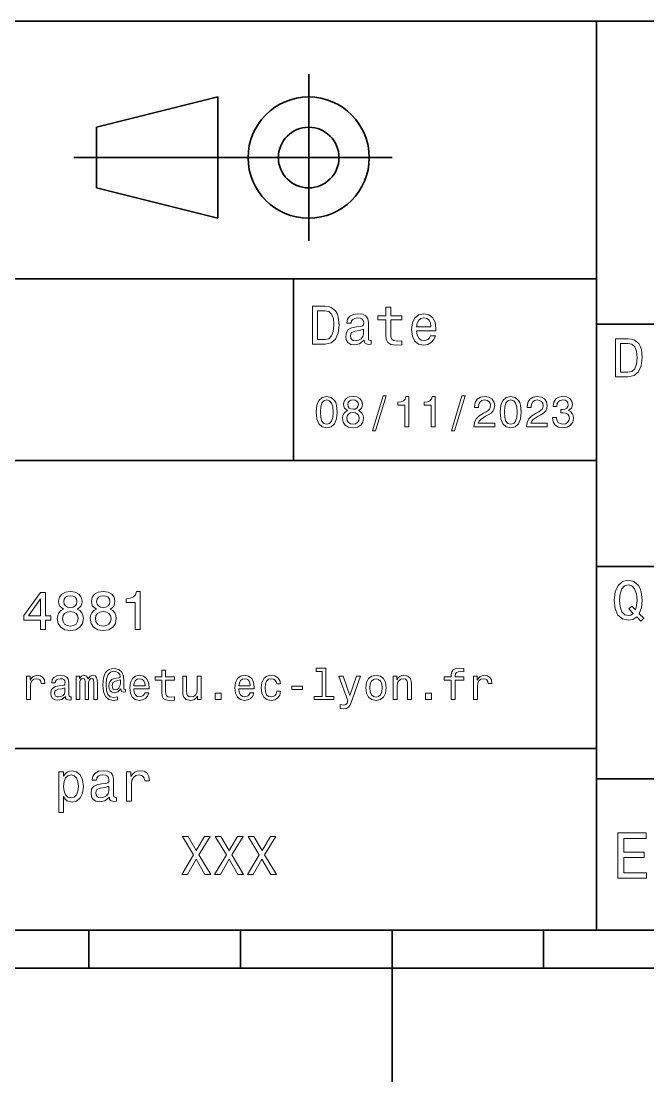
# Model space of a CAD drawing. Extents: x 0 to 297, y 0 to 210.
# Drawn here: x 124 to 165.4, y 0 to 70 of the extents above; entities that cross this region are included whole.
import ezdxf

# ---------------------------------------------------------------- set-up
doc = ezdxf.new("R2010")
doc.units = 0

msp = doc.modelspace()

# ---------------------------------------------------------------- linework, layer by layer
at = {"color": 7, "lineweight": 35}
for p, q in [((97, 70), (287, 70)), ((162, 10), (162, 70)), ((127.5, 61), (148.5, 61)), ((97, 53), (162, 53)), ((162, 50), (287, 50)), ((97, 41), (162, 41)), ((162, 34), (287, 34)), ((97, 22), (162, 22)), ((162, 20), (287, 20)), ((10, 10), (287, 10)), ((97, 10), (287, 10)), ((98.5, 7.5), (198.5, 7.5))]:
    msp.add_line(p, q, dxfattribs=at)
at = {"color": 7, "lineweight": 35, "ltscale": 0.275}
msp.add_line((143, 55.5), (143, 66.5), dxfattribs=at)
at = {"color": 7, "lineweight": 35, "ltscale": 0.206155}
for p, q in [((129, 63), (137, 65)), ((137, 57), (129, 59))]:
    msp.add_line(p, q, dxfattribs=at)
at = {"color": 7, "lineweight": 35, "ltscale": 0.2}
msp.add_line((137, 65), (137, 57), dxfattribs=at)
at = {"color": 7, "lineweight": 35, "ltscale": 0.1}
msp.add_line((129, 59), (129, 63), dxfattribs=at)
at = {"color": 7, "lineweight": 35, "ltscale": 0.3}
msp.add_line((142, 41), (142, 53), dxfattribs=at)
at = {"color": 7, "lineweight": 35, "ltscale": 0.0625}
for p, q in [((128.5, 10), (128.5, 7.5)), ((138.5, 10), (138.5, 7.5)), ((158.5, 10), (158.5, 7.5))]:
    msp.add_line(p, q, dxfattribs=at)
at = {"color": 7, "lineweight": 35, "ltscale": 0.25}
msp.add_line((148.5, 10), (148.5, 0), dxfattribs=at)
at = {"color": 7, "lineweight": 13}
for points in [[(144.080688, 51.190563), (143.248566, 51.190563), (143.248566, 48.690563), (144.080688, 48.690563), (144.473343, 48.769814), (144.765137, 49.011169), (144.945251, 49.40382), (145.010086, 49.940563), (144.952454, 50.488113), (144.880402, 50.70425), (144.779541, 50.877163), (144.487747, 51.111313), (144.296829, 51.168949)], [(148.100861, 50.289986), (148.100861, 49.320965), (148.122482, 49.007565), (148.223343, 48.791428), (148.425079, 48.665348), (148.767288, 48.62212), (149.141937, 48.640129), (149.141937, 48.913906), (148.868149, 48.892292), (148.619598, 48.921112), (148.486313, 49.011169), (148.42868, 49.162464), (148.417862, 49.375), (148.417862, 50.289986), (149.141937, 50.289986), (149.141937, 50.560158), (148.417862, 50.560158), (148.417862, 51.125721), (148.100861, 51.125721), (148.100861, 50.560158), (147.553314, 50.560158), (147.553314, 50.289986)], [(144.055481, 50.891571), (144.329254, 50.837536), (144.516571, 50.671829), (144.628235, 50.376442), (144.664261, 49.940563), (144.624634, 49.519093), (144.51297, 49.223705), (144.322052, 49.047192), (144.055481, 48.989555), (143.583572, 48.989555), (143.583572, 50.891571)], [(146.656342, 48.942726), (146.656342, 48.931919), (146.674347, 48.809441), (146.728394, 48.722984), (146.955338, 48.654541), (147.131851, 48.683357), (147.131851, 48.928314), (147.056198, 48.917507), (146.955338, 48.96434), (146.937317, 49.108429), (146.937317, 50.109871), (146.894089, 50.365635), (146.768005, 50.54575), (146.548264, 50.65382), (146.23848, 50.693443), (145.935883, 50.650219), (145.71254, 50.52774), (145.572052, 50.336815), (145.525223, 50.084656), (145.525223, 50.063042), (145.809799, 50.063042), (145.835022, 50.21434), (145.914261, 50.322407), (146.043945, 50.387249), (146.227661, 50.412464), (146.404175, 50.394455), (146.530258, 50.34042), (146.605911, 50.246758), (146.631119, 50.117077), (146.616714, 49.965778), (146.559082, 49.890129), (146.414978, 49.854107), (146.144806, 49.825291), (145.835022, 49.760448), (145.61528, 49.645176), (145.485596, 49.465057), (145.445969, 49.19849), (145.481995, 48.960735), (145.593658, 48.784222), (145.773773, 48.67255), (146.022339, 48.632927), (146.357346, 48.708576)], [(150.121765, 49.565922), (151.389771, 49.565922), (151.393372, 49.713619), (151.335739, 50.127884), (151.177231, 50.437683), (150.925079, 50.625), (150.590057, 50.693443), (150.262253, 50.621399), (150.010086, 50.41967), (149.847977, 50.091862), (149.790344, 49.659584), (149.844376, 49.216499), (150.006485, 48.892292), (150.255051, 48.690563), (150.579254, 48.62212), (150.860229, 48.668949), (151.090775, 48.791428), (151.260086, 48.98595), (151.357346, 49.245319), (151.043945, 49.245319), (150.979111, 49.101227), (150.885452, 48.993156), (150.618881, 48.9067), (150.413544, 48.946327), (150.258652, 49.072407), (150.157776, 49.27774), (150.121765, 49.555115)], [(150.121765, 49.832493), (150.161377, 50.081055), (150.258652, 50.264771), (150.406342, 50.376442), (150.600861, 50.416069), (150.791794, 50.376442), (150.939484, 50.264771), (151.029541, 50.081055), (151.061966, 49.832493)], [(146.620316, 49.367798), (146.577087, 49.180477), (146.461823, 49.036385), (146.28891, 48.942726), (146.07637, 48.910305), (145.939484, 48.928314), (145.842224, 48.98595), (145.780975, 49.086815), (145.76297, 49.227306), (145.777374, 49.353386), (145.835022, 49.443443), (146.065567, 49.544312), (146.357346, 49.587536), (146.620316, 49.673992)], [(164.080688, 49.030979), (163.248566, 49.030979), (163.248566, 46.530979), (164.080688, 46.530979), (164.473343, 46.610229), (164.765137, 46.851585), (164.945251, 47.244236), (165.010086, 47.780979), (164.952454, 48.328529), (164.880402, 48.544666), (164.779541, 48.717579), (164.487747, 48.951729), (164.296829, 49.009365)], [(164.055481, 48.731987), (164.329254, 48.677952), (164.516571, 48.512245), (164.628235, 48.216858), (164.664261, 47.780979), (164.624634, 47.359509), (164.51297, 47.064121), (164.322052, 46.887608), (164.055481, 46.829971), (163.583572, 46.829971), (163.583572, 48.731987)], [(143.498566, 44.201729), (143.541794, 43.749279), (143.677231, 43.426514), (143.893372, 43.230549), (144.193085, 43.167149), (144.489914, 43.230549), (144.706055, 43.426514), (144.838623, 43.749279), (144.884735, 44.201729), (144.838623, 44.651299), (144.783859, 44.829971), (144.706055, 44.976948), (144.489914, 45.172913), (144.193085, 45.239193), (143.893372, 45.172913), (143.677231, 44.974064), (143.541794, 44.651299)], [(143.775223, 44.201729), (143.798279, 44.550434), (143.870316, 44.801155), (144, 44.948128), (144.193085, 45), (144.383286, 44.948128), (144.51297, 44.801155), (144.585022, 44.550434), (144.608078, 44.201729), (144.585022, 43.850143), (144.51297, 43.599426), (144.383286, 43.45245), (144.193085, 43.403458), (144, 43.45245), (143.870316, 43.599426), (143.798279, 43.850143)], [(145.570602, 44.302593), (145.42363, 44.221905), (145.322769, 44.109512), (145.259369, 43.9683), (145.239197, 43.798271), (145.285309, 43.541786), (145.417877, 43.342941), (145.634003, 43.216141), (145.927963, 43.167149), (146.219025, 43.216141), (146.435165, 43.342941), (146.567734, 43.541786), (146.616714, 43.798271), (146.593658, 43.9683), (146.533142, 44.109512), (146.429398, 44.221905), (146.285309, 44.302593), (146.400574, 44.371758), (146.481277, 44.466858), (146.530258, 44.582134), (146.547562, 44.723343), (146.50145, 44.927956), (146.380402, 45.09222), (146.184448, 45.198849), (145.927963, 45.239193), (145.668594, 45.198849), (145.472626, 45.09222), (145.348709, 44.927956), (145.305481, 44.723343), (145.319885, 44.582134), (145.368881, 44.466858)], [(145.579254, 44.700291), (145.60231, 44.827091), (145.671478, 44.925072), (145.780991, 44.985592), (145.927963, 45.008648), (146.072052, 44.985592), (146.181564, 44.925072), (146.250732, 44.827091), (146.276657, 44.700291), (146.250732, 44.570606), (146.181564, 44.469742), (146.072052, 44.403458), (145.927963, 44.383286), (145.780991, 44.406342), (145.671478, 44.469742), (145.60231, 44.570606)], [(147.213257, 42.956772), (147.412109, 42.956772), (148.109512, 45.279541), (147.907791, 45.279541)], [(149.345825, 43.224785), (149.608078, 43.224785), (149.608078, 45.239193), (149.412109, 45.239193), (149.360229, 45.0634), (149.256485, 44.945248), (149.097992, 44.876083), (148.878967, 44.853027), (148.878967, 44.648415), (149.345825, 44.648415)], [(151.080688, 43.224785), (151.342941, 43.224785), (151.342941, 45.239193), (151.146973, 45.239193), (151.095108, 45.0634), (150.991364, 44.945248), (150.832855, 44.876083), (150.613831, 44.853027), (150.613831, 44.648415), (151.080688, 44.648415)], [(152.417877, 42.956772), (152.616714, 42.956772), (153.314133, 45.279541), (153.112396, 45.279541)], [(153.899139, 43.224785), (155.273773, 43.224785), (155.273773, 43.472622), (154.187317, 43.472622), (154.247849, 43.60807), (154.351593, 43.720463), (154.671478, 43.925072), (154.841507, 44.011528), (155.031708, 44.135448), (155.167145, 44.279541), (155.244965, 44.44957), (155.273773, 44.642651), (155.224792, 44.884727), (155.08934, 45.074928), (154.881851, 45.195965), (154.613831, 45.239193), (154.337173, 45.190201), (154.126801, 45.054756), (153.991364, 44.838619), (153.945251, 44.553314), (153.945251, 44.51297), (154.207504, 44.51297), (154.207504, 44.536022), (154.233429, 44.731991), (154.311249, 44.876083), (154.435165, 44.9683), (154.599426, 45), (154.766571, 44.971184), (154.890488, 44.899136), (154.971191, 44.786743), (155, 44.645535), (154.979828, 44.51297), (154.925079, 44.400578), (154.832855, 44.302593), (154.706055, 44.216141), (154.536026, 44.12392), (154.253601, 43.945248), (154.054764, 43.755043), (153.9366, 43.524498), (153.899139, 43.233429)], [(155.642654, 44.201729), (155.685883, 43.749279), (155.821335, 43.426514), (156.037476, 43.230549), (156.337173, 43.167149), (156.634003, 43.230549), (156.850143, 43.426514), (156.982712, 43.749279), (157.028824, 44.201729), (156.982712, 44.651299), (156.927963, 44.829971), (156.850143, 44.976948), (156.634003, 45.172913), (156.337173, 45.239193), (156.037476, 45.172913), (155.821335, 44.974064), (155.685883, 44.651299)], [(155.919312, 44.201729), (155.942368, 44.550434), (156.01442, 44.801155), (156.144104, 44.948128), (156.337173, 45), (156.527374, 44.948128), (156.657059, 44.801155), (156.729111, 44.550434), (156.752167, 44.201729), (156.729111, 43.850143), (156.657059, 43.599426), (156.527374, 43.45245), (156.337173, 43.403458), (156.144104, 43.45245), (156.01442, 43.599426), (155.942368, 43.850143)], [(157.368881, 43.224785), (158.743515, 43.224785), (158.743515, 43.472622), (157.657059, 43.472622), (157.71759, 43.60807), (157.821335, 43.720463), (158.14122, 43.925072), (158.311249, 44.011528), (158.50145, 44.135448), (158.636887, 44.279541), (158.714706, 44.44957), (158.743515, 44.642651), (158.694534, 44.884727), (158.559082, 45.074928), (158.351593, 45.195965), (158.083572, 45.239193), (157.806915, 45.190201), (157.596542, 45.054756), (157.461105, 44.838619), (157.414993, 44.553314), (157.414993, 44.51297), (157.677231, 44.51297), (157.677231, 44.536022), (157.703171, 44.731991), (157.780991, 44.876083), (157.904907, 44.9683), (158.069168, 45), (158.236313, 44.971184), (158.360229, 44.899136), (158.440918, 44.786743), (158.469742, 44.645535), (158.44957, 44.51297), (158.394821, 44.400578), (158.302597, 44.302593), (158.175797, 44.216141), (158.005768, 44.12392), (157.723343, 43.945248), (157.524506, 43.755043), (157.406342, 43.524498), (157.368881, 43.233429)], [(159.080688, 43.853027), (159.080688, 43.832855), (159.126801, 43.556198), (159.262253, 43.348705), (159.47551, 43.216141), (159.757935, 43.167149), (160.057648, 43.216141), (160.282425, 43.342941), (160.426514, 43.54467), (160.478394, 43.804035), (160.455338, 43.974064), (160.391937, 44.112392), (160.288193, 44.219021), (160.149857, 44.296829), (160.337173, 44.45245), (160.403458, 44.700291), (160.360229, 44.925072), (160.236313, 45.0951), (160.034592, 45.201729), (159.757935, 45.239193), (159.498566, 45.193085), (159.299713, 45.066284), (159.170029, 44.864555), (159.126801, 44.596542), (159.126801, 44.57637), (159.383286, 44.57637), (159.406342, 44.760807), (159.481277, 44.893372), (159.60231, 44.974064), (159.772339, 45.002884), (159.922195, 44.979828), (160.031708, 44.919308), (160.097992, 44.821327), (160.123917, 44.688763), (160.097992, 44.54755), (160.028824, 44.45245), (159.907776, 44.394814), (159.743515, 44.377522), (159.631134, 44.380405), (159.631134, 44.15274), (159.772339, 44.158501), (159.953888, 44.132565), (160.08934, 44.0634), (160.170029, 43.951008), (160.198853, 43.804035), (160.167145, 43.63689), (160.083572, 43.51297), (159.951019, 43.435158), (159.775223, 43.409222), (159.593658, 43.438042), (159.46109, 43.524498), (159.377533, 43.662827), (159.345825, 43.853027)], [(145.515854, 43.804035), (145.541794, 43.956772), (145.625366, 44.072048), (145.755051, 44.146976), (145.927963, 44.172913), (146.097992, 44.146976), (146.227676, 44.072048), (146.311249, 43.956772), (146.340057, 43.804035), (146.311249, 43.639771), (146.227676, 43.51585), (146.097992, 43.435158), (145.927963, 43.409222), (145.755051, 43.435158), (145.625366, 43.51585), (145.541794, 43.639771)], [(164.642654, 30.685879), (164.916428, 30.401297), (165.107346, 30.592218), (164.811966, 30.894812), (164.963257, 31.305475), (165.010086, 31.780979), (164.941635, 32.339336), (164.862396, 32.56628), (164.757919, 32.753601), (164.46254, 33.009365), (164.282425, 33.074207), (164.08429, 33.099422), (163.702454, 33.009365), (163.41066, 32.757202), (163.223343, 32.342937), (163.158508, 31.780979), (163.223343, 31.219019), (163.407059, 30.804754), (163.698853, 30.54899), (164.08429, 30.462536), (164.39769, 30.520172)], [(125.305481, 29.850143), (125.629684, 29.850143), (125.629684, 30.46974), (125.986313, 30.46974), (125.986313, 30.757925), (125.629684, 30.757925), (125.629684, 32.296108), (125.30188, 32.296108), (124.206772, 30.786743), (124.206772, 30.46974), (125.305481, 30.46974)], [(126.829254, 31.197405), (126.645538, 31.09654), (126.519455, 30.956051), (126.440208, 30.779539), (126.414993, 30.567001), (126.472626, 30.246397), (126.638336, 29.997837), (126.908508, 29.839336), (127.27594, 29.778097), (127.639771, 29.839336), (127.909943, 29.997837), (128.075653, 30.246397), (128.136887, 30.567001), (128.108078, 30.779539), (128.032425, 30.956051), (127.90274, 31.09654), (127.722626, 31.197405), (127.866714, 31.283861), (127.967583, 31.402737), (128.028824, 31.546829), (128.05043, 31.723343), (127.992798, 31.979107), (127.841507, 32.184437), (127.596542, 32.317722), (127.27594, 32.368156), (126.951736, 32.317722), (126.706772, 32.184437), (126.55188, 31.979107), (126.497841, 31.723343), (126.515854, 31.546829), (126.577095, 31.402737)], [(128.997849, 31.197405), (128.814117, 31.09654), (128.688049, 30.956051), (128.608795, 30.779539), (128.583572, 30.567001), (128.64122, 30.246397), (128.806915, 29.997837), (129.077087, 29.839336), (129.444534, 29.778097), (129.808365, 29.839336), (130.078537, 29.997837), (130.244232, 30.246397), (130.305481, 30.567001), (130.276657, 30.779539), (130.201019, 30.956051), (130.071335, 31.09654), (129.89122, 31.197405), (130.035309, 31.283861), (130.136169, 31.402737), (130.197418, 31.546829), (130.219025, 31.723343), (130.161392, 31.979107), (130.010086, 32.184437), (129.765137, 32.317722), (129.444534, 32.368156), (129.120316, 32.317722), (128.875366, 32.184437), (128.720459, 31.979107), (128.666428, 31.723343), (128.684448, 31.546829), (128.745682, 31.402737)], [(131.548279, 29.850143), (131.876083, 29.850143), (131.876083, 32.368156), (131.631134, 32.368156), (131.566284, 32.148415), (131.4366, 32.000721), (131.23848, 31.914265), (130.964706, 31.885447), (130.964706, 31.629683), (131.548279, 31.629683)], [(164.41571, 30.916426), (164.260803, 30.801151), (164.08429, 30.765129), (163.850143, 30.829971), (163.666428, 31.024494), (163.543945, 31.341497), (163.504318, 31.780979), (163.543945, 32.216858), (163.662827, 32.537464), (163.846542, 32.731987), (164.08429, 32.80043), (164.318451, 32.731987), (164.502167, 32.533859), (164.621033, 32.213257), (164.664261, 31.780979), (164.631851, 31.40634), (164.5634, 31.150576), (164.329254, 31.395533), (164.13472, 31.211815)], [(124.509369, 30.757925), (125.305481, 31.878241), (125.305481, 30.757925)], [(126.840057, 31.694523), (126.868881, 31.853025), (126.955338, 31.975504), (127.092224, 32.051151), (127.27594, 32.079971), (127.456055, 32.051151), (127.592941, 31.975504), (127.679398, 31.853025), (127.711823, 31.694523), (127.679398, 31.532419), (127.592941, 31.40634), (127.456055, 31.323486), (127.27594, 31.298271), (127.092224, 31.327089), (126.955338, 31.40634), (126.868881, 31.532419)], [(129.008652, 31.694523), (129.037476, 31.853025), (129.123932, 31.975504), (129.260803, 32.051151), (129.444534, 32.079971), (129.624649, 32.051151), (129.761536, 31.975504), (129.847992, 31.853025), (129.880402, 31.694523), (129.847992, 31.532419), (129.761536, 31.40634), (129.624649, 31.323486), (129.444534, 31.298271), (129.260803, 31.327089), (129.123932, 31.40634), (129.037476, 31.532419)], [(126.760811, 30.574207), (126.793228, 30.765129), (126.897697, 30.909222), (127.059799, 31.002882), (127.27594, 31.035301), (127.48848, 31.002882), (127.650581, 30.909222), (127.755051, 30.765129), (127.791069, 30.574207), (127.755051, 30.368876), (127.650581, 30.213976), (127.48848, 30.113111), (127.27594, 30.08069), (127.059799, 30.113111), (126.897697, 30.213976), (126.793228, 30.368876)], [(128.929398, 30.574207), (128.961823, 30.765129), (129.066284, 30.909222), (129.228394, 31.002882), (129.444534, 31.035301), (129.657059, 31.002882), (129.819168, 30.909222), (129.92363, 30.765129), (129.959656, 30.574207), (129.92363, 30.368876), (129.819168, 30.213976), (129.657059, 30.113111), (129.444534, 30.08069), (129.228394, 30.113111), (129.066284, 30.213976), (128.961823, 30.368876)], [(124.389053, 25.224785), (124.642654, 25.224785), (124.642654, 26.10951), (124.668587, 26.322767), (124.746399, 26.475506), (124.873199, 26.567724), (125.043228, 26.599424), (125.170029, 26.579252), (125.265129, 26.521614), (125.322769, 26.423632), (125.342941, 26.291067), (125.599426, 26.291067), (125.564842, 26.524496), (125.469742, 26.691643), (125.311241, 26.792507), (125.0951, 26.827091), (124.948128, 26.804035), (124.821327, 26.746399), (124.708939, 26.648417), (124.619598, 26.515852), (124.619598, 26.772335), (124.389053, 26.772335)], [(126.948128, 25.426514), (126.948128, 25.417868), (126.96254, 25.319885), (127.005768, 25.250721), (127.187325, 25.195967), (127.328529, 25.219021), (127.328529, 25.414986), (127.268013, 25.406342), (127.187325, 25.443806), (127.172913, 25.559078), (127.172913, 26.360231), (127.138329, 26.564842), (127.037468, 26.708935), (126.861671, 26.795389), (126.613831, 26.827091), (126.371758, 26.792507), (126.193085, 26.694525), (126.080696, 26.541788), (126.043228, 26.340059), (126.043228, 26.322767), (126.270897, 26.322767), (126.291069, 26.443806), (126.354469, 26.53026), (126.458214, 26.582134), (126.605186, 26.602306), (126.746399, 26.587896), (126.84726, 26.54467), (126.907784, 26.469742), (126.927956, 26.365995), (126.916428, 26.244957), (126.870316, 26.184439), (126.755043, 26.155621), (126.53891, 26.132566), (126.291069, 26.080692), (126.11528, 25.988474), (126.011528, 25.844381), (125.979828, 25.631124), (126.008652, 25.440924), (126.097984, 25.299713), (126.242081, 25.210375), (126.440926, 25.178675), (126.708939, 25.239195)], [(127.662827, 25.224785), (127.896255, 25.224785), (127.896255, 26.259367), (127.910667, 26.414986), (127.953896, 26.527378), (128.020172, 26.59366), (128.106628, 26.619598), (128.175797, 26.596542), (128.221909, 26.538906), (128.244965, 26.440924), (128.253601, 26.311241), (128.253601, 25.224785), (128.472626, 25.224785), (128.472626, 26.259367), (128.48703, 26.412106), (128.530258, 26.524496), (128.599426, 26.59366), (128.685883, 26.619598), (128.755051, 26.596542), (128.801147, 26.538906), (128.829971, 26.311241), (128.829971, 25.224785), (129.0634, 25.224785), (129.0634, 26.293949), (129.048996, 26.515852), (129.002884, 26.685881), (128.91066, 26.789627), (128.760803, 26.827091), (128.585022, 26.769453), (128.44957, 26.602306), (128.342941, 26.766571), (128.164276, 26.827091), (128, 26.769453), (127.887611, 26.60807), (127.887611, 26.772335), (127.662827, 26.772335)], [(130.913544, 25.734871), (130.913544, 25.902018), (130.867432, 25.893373), (130.812683, 25.913546), (130.795395, 25.974064), (130.795395, 26.446688), (130.772339, 26.780981), (130.680115, 27.02882), (130.463989, 27.213257), (130.161377, 27.279539), (129.985596, 27.262249), (129.835739, 27.210375), (129.706055, 27.12392), (129.60231, 27.002882), (129.521622, 26.850145), (129.463974, 26.662825), (129.429398, 26.438042), (129.417877, 26.184439), (129.458221, 25.737753), (129.587906, 25.42075), (129.804031, 25.230549), (130.112396, 25.170031), (130.394821, 25.216139), (130.394821, 25.406342), (130.146973, 25.360231), (129.907776, 25.409224), (129.749283, 25.567724), (129.662827, 25.835735), (129.636887, 26.224785), (129.66571, 26.605188), (129.763687, 26.876081), (129.922195, 27.040346), (130.15274, 27.095102), (130.328537, 27.063402), (130.458221, 26.988474), (130.53891, 26.876081), (130.567719, 26.746399), (130.536026, 26.682999), (130.44957, 26.654179), (130.167145, 26.610952), (130.011536, 26.547552), (129.899139, 26.449568), (129.832855, 26.314121), (129.812683, 26.135448), (129.838623, 25.942364), (129.91066, 25.798271), (130.028824, 25.708935), (130.184448, 25.680117), (130.412109, 25.740635), (130.605194, 25.930836), (130.605194, 25.913546), (130.651306, 25.760807), (130.809799, 25.714699)], [(131.455338, 25.925074), (132.469742, 25.925074), (132.472626, 26.043228), (132.426514, 26.374641), (132.299713, 26.622478), (132.097992, 26.772335), (131.829971, 26.827091), (131.567719, 26.769453), (131.365997, 26.60807), (131.236313, 26.345821), (131.190201, 26), (131.233429, 25.645535), (131.363113, 25.386168), (131.561966, 25.224785), (131.821335, 25.170031), (132.046112, 25.207495), (132.23056, 25.305477), (132.365997, 25.461096), (132.443817, 25.668589), (132.193085, 25.668589), (132.141205, 25.553314), (132.066284, 25.46686), (131.853027, 25.397696), (131.688766, 25.429396), (131.56485, 25.53026), (131.484161, 25.694525), (131.455338, 25.916428)], [(131.455338, 26.138329), (131.48703, 26.337177), (131.56485, 26.48415), (131.682999, 26.573488), (131.838623, 26.605188), (131.991364, 26.573488), (132.109512, 26.48415), (132.181564, 26.337177), (132.207489, 26.138329)], [(133.308365, 26.504324), (133.308365, 25.729107), (133.325653, 25.478388), (133.406342, 25.305477), (133.567719, 25.204613), (133.841507, 25.170031), (134.14122, 25.184439), (134.14122, 25.40346), (133.922195, 25.386168), (133.723343, 25.409224), (133.616714, 25.48127), (133.570618, 25.602306), (133.561966, 25.772335), (133.561966, 26.504324), (134.14122, 26.504324), (134.14122, 26.720463), (133.561966, 26.720463), (133.561966, 27.172913), (133.308365, 27.172913), (133.308365, 26.720463), (132.870316, 26.720463), (132.870316, 26.504324)], [(135.896255, 26.772335), (135.642654, 26.772335), (135.642654, 25.878963), (135.613831, 25.671471), (135.530273, 25.521614), (135.400574, 25.429396), (135.23056, 25.400578), (135.095108, 25.423632), (135.008652, 25.492796), (134.959656, 25.610952), (134.948135, 25.778099), (134.948135, 26.772335), (134.694534, 26.772335), (134.694534, 25.755045), (134.703171, 25.550434), (134.757935, 25.380404), (134.925079, 25.224785), (135.193085, 25.170031), (135.337189, 25.190203), (135.461105, 25.242075), (135.567734, 25.331413), (135.654175, 25.461096), (135.654175, 25.224785), (135.896255, 25.224785)], [(138.394821, 25.925074), (139.409225, 25.925074), (139.412109, 26.043228), (139.365997, 26.374641), (139.239197, 26.622478), (139.037476, 26.772335), (138.769455, 26.827091), (138.507202, 26.769453), (138.305481, 26.60807), (138.175797, 26.345821), (138.129684, 26), (138.172913, 25.645535), (138.302597, 25.386168), (138.50145, 25.224785), (138.760818, 25.170031), (138.985596, 25.207495), (139.170044, 25.305477), (139.305481, 25.461096), (139.383301, 25.668589), (139.132568, 25.668589), (139.080688, 25.553314), (139.005768, 25.46686), (138.792511, 25.397696), (138.62825, 25.429396), (138.504333, 25.53026), (138.423645, 25.694525), (138.394821, 25.916428)], [(138.394821, 26.138329), (138.426514, 26.337177), (138.504333, 26.48415), (138.622482, 26.573488), (138.778107, 26.605188), (138.930847, 26.573488), (139.048996, 26.48415), (139.121048, 26.337177), (139.146973, 26.138329)], [(140.893372, 26.259367), (141.144104, 26.259367), (141.092224, 26.489914), (140.968307, 26.671471), (140.775223, 26.783863), (140.524506, 26.827091), (140.247849, 26.769453), (140.037476, 26.60807), (139.904907, 26.345821), (139.858795, 25.994238), (139.902023, 25.645535), (140.031708, 25.386168), (140.236313, 25.224785), (140.515854, 25.170031), (140.763702, 25.213257), (140.956787, 25.334295), (141.08934, 25.524496), (141.146973, 25.778099), (140.904907, 25.778099), (140.861679, 25.616716), (140.780991, 25.495678), (140.66571, 25.42075), (140.524506, 25.397696), (140.348709, 25.43516), (140.221909, 25.550434), (140.144104, 25.737753), (140.118164, 26.002882), (140.144104, 26.262249), (140.224792, 26.449568), (140.354477, 26.564842), (140.524506, 26.605188), (140.674362, 26.579252), (140.786743, 26.51297), (140.861679, 26.40346)], [(143.881851, 27.080692), (143.881851, 25.438042), (143.360229, 25.438042), (143.360229, 25.224785), (144.65419, 25.224785), (144.65419, 25.438042), (144.135452, 25.438042), (144.135452, 27.293949), (143.484161, 27.293949), (143.484161, 27.080692)], [(146.15274, 26.772335), (145.708939, 25.49856), (145.273788, 26.772335), (144.997131, 26.772335), (145.585022, 25.13833), (145.533142, 24.994238), (145.452454, 24.896255), (145.317017, 24.864553), (145.083588, 24.893373), (145.083588, 24.648417), (145.328537, 24.62536), (145.504333, 24.648417), (145.62825, 24.720463), (145.71759, 24.844381), (145.795395, 25.025938), (146.423645, 26.772335)], [(146.772339, 25.99712), (146.818451, 25.645535), (146.951019, 25.386168), (147.161392, 25.224785), (147.443817, 25.170031), (147.723358, 25.224785), (147.933731, 25.383286), (148.066284, 25.642653), (148.11528, 25.99712), (148.066284, 26.348703), (147.933731, 26.610952), (147.723358, 26.769453), (147.443817, 26.827091), (147.161392, 26.769453), (146.951019, 26.60807), (146.818451, 26.348703)], [(147.031708, 26), (147.057648, 26.259367), (147.138336, 26.446688), (147.268021, 26.56196), (147.443817, 26.602306), (147.61673, 26.56196), (147.746399, 26.449568), (147.827103, 26.259367), (147.855911, 26), (147.827103, 25.737753), (147.746399, 25.547552), (147.61673, 25.432278), (147.443817, 25.394814), (147.268021, 25.432278), (147.138336, 25.547552), (147.057648, 25.737753)], [(148.582138, 25.224785), (148.835739, 25.224785), (148.835739, 26.118156), (148.861679, 26.322767), (148.945251, 26.472624), (149.074936, 26.564842), (149.247849, 26.599424), (149.386169, 26.570606), (149.472626, 26.492796), (149.515869, 26.363113), (149.530273, 26.190203), (149.530273, 25.224785), (149.783875, 25.224785), (149.783875, 26.242077), (149.772339, 26.446688), (149.720474, 26.616716), (149.550446, 26.772335), (149.285309, 26.827091), (149.138336, 26.806917), (149.01442, 26.752163), (148.907791, 26.659943), (148.824219, 26.536024), (148.824219, 26.772335), (148.582138, 26.772335)], [(152.403473, 26.504324), (152.403473, 25.224785), (152.657074, 25.224785), (152.657074, 26.504324), (153.233444, 26.504324), (153.233444, 26.720463), (152.657074, 26.720463), (152.657074, 26.815563), (152.677246, 26.930836), (152.74353, 27.008646), (152.855927, 27.054756), (153.017303, 27.072046), (153.233444, 27.06052), (153.233444, 27.279539), (152.959656, 27.293949), (152.711823, 27.268013), (152.53891, 27.190203), (152.435165, 27.054756), (152.403473, 26.861671), (152.403473, 26.720463), (151.939484, 26.720463), (151.939484, 26.504324)], [(153.881851, 25.224785), (154.135468, 25.224785), (154.135468, 26.10951), (154.161392, 26.322767), (154.239197, 26.475506), (154.365997, 26.567724), (154.536041, 26.599424), (154.662842, 26.579252), (154.757935, 26.521614), (154.815582, 26.423632), (154.835754, 26.291067), (155.092224, 26.291067), (155.057648, 26.524496), (154.962555, 26.691643), (154.804047, 26.792507), (154.587906, 26.827091), (154.440933, 26.804035), (154.314133, 26.746399), (154.201736, 26.648417), (154.112396, 26.515852), (154.112396, 26.772335), (153.881851, 26.772335)], [(126.919312, 25.766571), (126.884727, 25.616716), (126.792511, 25.501442), (126.654182, 25.426514), (126.484154, 25.400578), (126.374641, 25.414986), (126.296829, 25.461096), (126.247841, 25.541788), (126.233429, 25.654181), (126.244957, 25.755045), (126.291069, 25.827091), (126.47551, 25.907782), (126.708939, 25.942364), (126.919312, 26.011528)], [(130.579254, 26.279539), (130.55043, 26.100866), (130.478394, 25.974064), (130.368881, 25.896255), (130.239197, 25.873199), (130.149857, 25.887609), (130.086456, 25.939482), (130.046112, 26.025938), (130.034576, 26.146975), (130.083572, 26.345821), (130.250732, 26.449568), (130.579254, 26.53026)], [(141.890503, 25.884727), (142.587906, 25.884727), (142.587906, 26.112392), (141.890503, 26.112392)], [(136.835739, 25.224785), (137.233429, 25.224785), (137.233429, 25.654181), (136.835739, 25.654181)], [(150.714706, 25.224785), (151.112396, 25.224785), (151.112396, 25.654181), (150.714706, 25.654181)], [(126.829254, 20.166426), (126.829254, 20.465418), (126.512253, 20.465418), (126.512253, 17.7817), (126.829254, 17.7817), (126.829254, 18.826368), (126.940926, 18.657061), (127.067009, 18.545389), (127.38401, 18.462536), (127.6866, 18.530979), (127.924355, 18.736311), (128.079254, 19.060518), (128.136887, 19.5), (128.079254, 19.935879), (127.924355, 20.260086), (127.6866, 20.461815), (127.38401, 20.533861), (127.211098, 20.512247), (127.0634, 20.443804), (126.937325, 20.328529)], [(129.847992, 18.78314), (129.847992, 18.772333), (129.865997, 18.649855), (129.920029, 18.5634), (130.146973, 18.494957), (130.323486, 18.523775), (130.323486, 18.768732), (130.247849, 18.757925), (130.146973, 18.804754), (130.128967, 18.948847), (130.128967, 19.950287), (130.085739, 20.206051), (129.959656, 20.386166), (129.739914, 20.494236), (129.430115, 20.533861), (129.127533, 20.490633), (128.904175, 20.368155), (128.763687, 20.177233), (128.716858, 19.925072), (128.716858, 19.903458), (129.00145, 19.903458), (129.026657, 20.054754), (129.105911, 20.162823), (129.235596, 20.227665), (129.419312, 20.252882), (129.595825, 20.234869), (129.721909, 20.180836), (129.797562, 20.087175), (129.822769, 19.957493), (129.808365, 19.806194), (129.750732, 19.730547), (129.606628, 19.694523), (129.336456, 19.665705), (129.026657, 19.600864), (128.806915, 19.48559), (128.677246, 19.305475), (128.637619, 19.038904), (128.67363, 18.801151), (128.785309, 18.62464), (128.965424, 18.512968), (129.213989, 18.473343), (129.548996, 18.54899)], [(130.986313, 18.530979), (131.303314, 18.530979), (131.303314, 19.636887), (131.335739, 19.903458), (131.432999, 20.094379), (131.591507, 20.209654), (131.804047, 20.249279), (131.96254, 20.224062), (132.081421, 20.152016), (132.153473, 20.029537), (132.17868, 19.863832), (132.499283, 19.863832), (132.456055, 20.155619), (132.337189, 20.364553), (132.139053, 20.490633), (131.868881, 20.533861), (131.685165, 20.505043), (131.526657, 20.432997), (131.386169, 20.310518), (131.274506, 20.144812), (131.274506, 20.465418), (130.986313, 20.465418)], [(127.329971, 18.747118), (127.117439, 18.793947), (126.96254, 18.93804), (126.86528, 19.17219), (126.832855, 19.5), (126.86528, 19.824207), (126.96254, 20.058357), (127.117439, 20.198847), (127.329971, 20.249279), (127.524498, 20.198847), (127.679398, 20.054754), (127.776657, 19.820604), (127.812683, 19.5), (127.776657, 19.175793), (127.679398, 18.93804), (127.524498, 18.793947)], [(129.811966, 19.208212), (129.768738, 19.020893), (129.653458, 18.876801), (129.48056, 18.78314), (129.268021, 18.750719), (129.131134, 18.768732), (129.033875, 18.826368), (128.972626, 18.927233), (128.95462, 19.067722), (128.969025, 19.193804), (129.026657, 19.283861), (129.257202, 19.384726), (129.548996, 19.427954), (129.811966, 19.514408)], [(134.623917, 13.690562), (135.002151, 13.690562), (135.574921, 14.70281), (136.158493, 13.690562), (136.540344, 13.690562), (135.758636, 14.976585), (136.500717, 16.194164), (136.136887, 16.194164), (135.585724, 15.268372), (135.04538, 16.194164), (134.667145, 16.194164), (135.405609, 14.972983)], [(136.792496, 13.690562), (137.170746, 13.690562), (137.743515, 14.70281), (138.327087, 13.690562), (138.708923, 13.690562), (137.927231, 14.976585), (138.669312, 16.194164), (138.305466, 16.194164), (137.754318, 15.268372), (137.213974, 16.194164), (136.835724, 16.194164), (137.574203, 14.972983)], [(138.96109, 13.690562), (139.33934, 13.690562), (139.912094, 14.70281), (140.495667, 13.690562), (140.877518, 13.690562), (140.09581, 14.976585), (140.837891, 16.194164), (140.47406, 16.194164), (139.922913, 15.268372), (139.382568, 16.194164), (139.004318, 16.194164), (139.742798, 14.972983)], [(163.393372, 13.428675), (165.295395, 13.428675), (165.295395, 13.791787), (163.791061, 13.791787), (163.791061, 14.807637), (165.131119, 14.807637), (165.131119, 15.166427), (163.791061, 15.166427), (163.791061, 16.065563), (165.260803, 16.065563), (165.260803, 16.428675), (163.393372, 16.428675)]]:
    msp.add_lwpolyline(points, close=True, dxfattribs=at)
at = {"color": 7, "lineweight": 35}
for radius in [4, 2]:
    msp.add_circle((143, 61), radius, dxfattribs=at)

doc.saveas('drawing.dxf')
